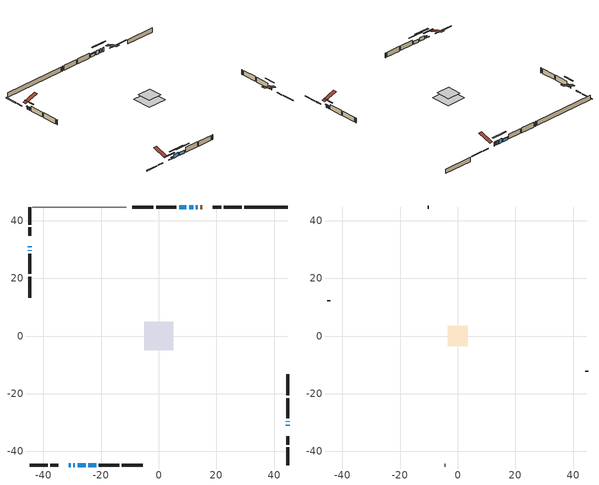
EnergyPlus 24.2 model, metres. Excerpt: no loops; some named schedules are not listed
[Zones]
conditioned space
 floor othersidecoefficients (Floor1 construction): -2.84,-2.84 -2.84,2.84 2.84,2.84 2.84,-2.84 z1.06
 floor adiabatic (AdiabaticFloorConstruction): -4.95,-4.95 -4.95,4.95 4.95,4.95 4.95,-4.95 z1.06
 floor foundation (Slab1 construction): -2.19,-2.19 -2.19,2.19 2.19,2.19 2.19,-2.19 z-1.07
 wall outside (RimJoist1 construction): 28.75,44.77 22.58,44.77 / -44.77,-44.77 -38.59,-44.77 / -44.77,44.77 -44.77,38.59 / 44.77,-44.77 44.77,-38.59 z1.06:1.36
 wall outside (RimJoist2 construction): 21.65,44.77 18.82,44.77 / -37.66,-44.77 -34.84,-44.77 / -44.77,37.66 -44.77,34.84 / 44.77,-37.66 44.77,-34.84 z1.06:1.36
 wall outside (AdiabaticWallConstruction 1): 15.15,44.77 14.41,44.77 z1.06:3.09
 wall outside (AdiabaticWallConstruction): -31.17,-44.77 -30.58,-44.77 z1.06:1.29; -29.66,-44.77 -29.12,-44.77 z1.06:1.88; -44.77,31.17 -44.77,30.76 / 44.77,-31.17 44.77,-30.76 / 9.59,44.77 7.05,44.77 z1.06:2.41; 13.48,44.77 12.92,44.77 / 11.99,44.77 10.52,44.77 z1.06:3.07; -28.19,-44.77 -25.4,-44.77 z1.06:2.81; -44.77,29.83 -44.77,29.55 / 44.77,-29.83 44.77,-29.55 z1.06:2.56; -24.47,-44.77 -21.72,-44.77 z1.06:2.46
 wall outside (Wall1 construction): 6.12,44.77 -0.95,44.77 / -20.79,-44.77 -13.73,-44.77 / -44.77,28.62 -44.77,21.56 / 44.77,-28.62 44.77,-21.56 z1.06:3.5
 wall outside (Wall2 construction): -1.88,44.77 -9.17,44.77 / -12.8,-44.77 -5.5,-44.77 / -44.77,20.63 -44.77,13.33 / 44.77,-20.63 44.77,-13.33 z1.06:3.5
 wall foundation (FoundationWall1 construction): 44.77,44.77 29.68,44.77 z-1.07:1.06
 wall adiabatic (Wall4 construction): -11.29,44.77 -43.84,44.77 z1.06:3.5
 window (WindowConstruction 10): -31.17,-44.77 -30.58,-44.77 z1.06:1.29
 window (WindowConstruction 7): -29.65,-44.77 -29.12,-44.77 z1.06:1.87
 window (WindowConstruction 8): -44.77,31.17 -44.77,30.76 z1.06:2.41
 window (WindowConstruction 9): 44.77,-31.17 44.77,-30.76 z1.06:2.41
 window (WindowConstruction): 13.48,44.77 12.92,44.77 z1.06:3.07
 window (WindowConstruction 1): 11.99,44.77 10.52,44.77 z1.06:3.07
 window (WindowConstruction 2): -28.19,-44.77 -25.4,-44.77 z1.06:2.81
 window (WindowConstruction 3): -44.77,29.83 -44.77,29.55 z1.06:2.56
 window (WindowConstruction 4): 44.77,-29.83 44.77,-29.55 z1.06:2.56
 window (WindowConstruction 5): 9.59,44.77 7.05,44.77 z1.06:2.41
 window (WindowConstruction 6): -24.47,-44.77 -21.72,-44.77 z1.06:2.46
 door (Door): 15.15,44.77 14.41,44.77 z1.06:3.09
 ceiling adiabatic (AdiabaticFloorConstruction): 4.95,-4.95 4.95,4.95 -4.95,4.95 -4.95,-4.95 z1.06
attic - vented
 floor to conditioned space (Floor2 construction Reversed): -3.52,-3.52 -3.52,3.52 3.52,3.52 3.52,-3.52 z3.5
 wall outside (Wall3 construction): -10.1,44.77 -10.37,44.77 / -4.57,-44.77 -4.31,-44.77 / -44.77,12.4 -44.77,12.14 / 44.77,-12.4 44.77,-12.14 z1.06:3.5
 roof outside (Roof1 construction): 16.08,44.77,3.5 16.08,37.9,5.79 17.89,37.9,5.79 17.89,44.77,3.5; -32.1,-44.77,3.5 -32.1,-37.9,5.79 -33.91,-37.9,5.79 -33.91,-44.77,3.5; -44.77,32.1,3.5 -37.9,32.1,5.79 -37.9,33.91,5.79 -44.77,33.91,3.5; 44.77,-32.1,3.5 37.9,-32.1,5.79 37.9,-33.91,5.79 44.77,-33.91,3.5
shading: -27.97,-44.77 -33.78,-44.77 -33.78,-45.18 -27.97,-45.18 z3.9; -28.92,-44.77 -29.85,-44.77 -29.85,-45.18 -28.92,-45.18 z2.07; -44.77,30.56 -44.77,31.37 -45.18,31.37 -45.18,30.56 z2.61; 44.77,-30.56 44.77,-31.37 45.18,-31.37 45.18,-30.56 z2.61; 10.31,44.77 16.09,44.77 16.09,45.18 10.31,45.18 z5.67; 7.91,44.77 14.6,44.77 14.6,45.18 7.91,45.18 z5.67; -22.79,-44.77 -30.8,-44.77 -30.8,-45.18 -22.79,-45.18 z5.42; -44.77,26.94 -44.77,32.44 -45.18,32.44 -45.18,26.94 z5.17; 44.77,-26.94 44.77,-32.44 45.18,-32.44 45.18,-26.94 z5.17; 6.85,44.77 9.79,44.77 9.79,45.18 6.85,45.18 z2.61; -19.11,-44.77 -27.08,-44.77 -27.08,-45.18 -19.11,-45.18 z5.07
[Building]
Building 1: Terrain=Suburbs
[Site:Location]
Toronto City Centre_ON: Latitude {deg}=43.63; Longitude {deg}=-79.39; Time Zone {hr}=-5; Elevation {m}=77; Keep Site Location Information=Yes
[Site:GroundTemperature:Shallow]
5.01852, 3.26908, 3.12898, 3.95918, 7.29196, 10.6092, 13.4851, 15.3069, 15.4617, 13.9799, 11.1774, 7.9619
[Site:WaterMainsTemperature]
Calculation Method=Schedule; Temperature Schedule=mains temperature schedule
[Material] Roughness=Rough; Thermal Absorptance=0.9
Name | Thickness {m} | Conductivity {W/m-K} | Density {kg/m3} | Specific Heat {J/kg-K} | Solar Absorptance | Visible Absorptance
asphalt or fiberglass shingles | 0.00635 | 0.162714 | 1121.4 | 1465.45 | 0.4 | 0.4
ceiling loosefill ins | 0.169333 | 0.0480833 | 16.02 | 1046.75 | 0.7 | 0.7
ceiling stud and cavity | 0.1397 | 0.155563 | 65.682 | 1177.47 | 0.7 | 0.7
concrete 4.0 in. | 0.1016 | 1.803125 | 2242.8 | 837.4 | 0.7 | 0.7
concrete 8.0 in. | 0.2032 | 1.803125 | 2242.8 | 837.4 | 0.7 | 0.7
door material | 0.04445 | 0.053851 | 512.64 | 1214.23 | 0.7 | 0.7
floor covering | 0.0127 | 0.0433444 | 54.468 | 1339.84 | 0.6 | 0.6
floor rigid ins | 0.103632 | 0.029427 | 32.04 | 1214.23 | 0.7 | 0.7
floor rigid ins 1; wall rigid ins | 0.512978 | 0.029427 | 32.04 | 1214.23 | 0.7 | 0.7
floor stud and cavity | 0.1397 | 0.232051 | 92.3553 | 1139.71 | 0.7 | 0.7
floor stud and cavity 1 | 0.1397 | 1.75129 | 37.0049 | 1207.88 | 0.7 | 0.7
furniture material conditioned space 1 | 0.1524 | 0.115458 | 640.8 | 1214.23 | 0.6 | 0.6
gypsum board | 0.0127 | 0.160291 | 801 | 837.4 | 0.6 | 0.6
osb sheathing 0.5 in. | 0.0127 | 0.115458 | 512.64 | 1214.23 | 0.7 | 0.7
osb sheathing 0.5 in. 1 | 0.0127 | 0.115458 | 512.64 | 1214.23 | 0.4 | 0.4
osb sheathing 0.75 in. | 0.01905 | 0.115458 | 512.64 | 1214.23 | 0.7 | 0.7
osb sheathing 2.0 in. | 0.0508 | 0.115458 | 512.64 | 1214.23 | 0.7 | 0.7
rim joist rigid ins | 0.051816 | 0.029427 | 32.04 | 1214.23 | 0.7 | 0.7
rim joist stud and cavity | 0.0508 | 0.0451784 | 125.044 | 1163.47 | 0.6 | 0.6
rim joist stud and cavity 1 | 0.0508 | 0.284013 | 125.044 | 1163.47 | 0.6 | 0.6
wall stud and cavity | 0.1397 | 0.0823012 | 139.0536 | 1170.24 | 0.7 | 0.7
wall stud and cavity 1 | 0.0889 | 6.1454 | 50.32683 | 1063.81 | 0.6 | 0.6
wall stud and cavity 2 | 0.1397 | 0.0750922 | 139.0536 | 1170.24 | 0.7 | 0.7
wall stud and cavity 3 | 0.0889 | 0.380278 | 52.3479 | 1209.89 | 0.7 | 0.7
wall stud and cavity 4 | 0.0889 | 0.391764 | 83.0341 | 1211.67 | 0.7 | 0.7
wood siding | 0.0254 | 0.102417 | 544.68 | 1172.36 | 0.4 | 0.4
wood siding 1 | 0.00254 | 0.102417 | 544.68 | 1172.36 | 0.4 | 0.4
wood siding 2; wood siding 3; wood siding 4 | 0.0254 | 0.102417 | 544.68 | 1172.36 | 0.7 | 0.7
[WindowMaterial:SimpleGlazingSystem]
Name | U-Factor {W/m2-K} | Solar Heat Gain Coefficient
WindowMaterial | 4.93816 | 0.6
WindowMaterial 1 | 4.36241 | 0.67
WindowMaterial 2 | 1.8357 | 0.66
WindowMaterial 3 | 4.999479 | 0.6
WindowMaterial 4 | 3.41418 | 0.72
WindowMaterial 5 | 1.848189 | 0.65
WindowMaterial 6 | 5.25215 | 0.66
WindowMaterial 7 | 4.46234 | 0.64
WindowMaterial 8 | 2.22521 | 0.41
[Construction]
AdiabaticFloorConstruction: floor stud and cavity 1, floor rigid ins 1, osb sheathing 0.75 in., floor covering
AdiabaticWallConstruction: wood siding 3, wall rigid ins, wall stud and cavity 3, gypsum board
AdiabaticWallConstruction 1: wood siding 4, wall rigid ins, wall stud and cavity 3, gypsum board
Door: door material
Floor1 construction: floor stud and cavity, floor rigid ins, osb sheathing 0.75 in., floor covering
Floor2 construction Reversed: gypsum board, ceiling stud and cavity, ceiling loosefill ins
FoundationWall1 construction: concrete 8.0 in.
furniture construction conditioned space 1: furniture material conditioned space 1
PartitionWallConstruction: gypsum board, wall stud and cavity 4, gypsum board
RimJoist1 construction: wood siding 2, osb sheathing 2.0 in., rim joist stud and cavity
RimJoist2 construction: wood siding 2, rim joist rigid ins, osb sheathing 2.0 in., rim joist stud and cavity 1
Roof1 construction: asphalt or fiberglass shingles
Slab1 construction: concrete 4.0 in.
Wall1 construction; Wall2 construction: wood siding, osb sheathing 0.5 in., wall stud and cavity, gypsum board
Wall3 construction: wood siding 1, wall stud and cavity 1
Wall4 construction: osb sheathing 0.5 in. 1, wall stud and cavity 2, gypsum board
WindowConstruction: WindowMaterial
WindowConstruction 1: WindowMaterial 1
WindowConstruction 10: WindowMaterial 8
WindowConstruction 2: WindowMaterial 2
WindowConstruction 3; WindowConstruction 4: WindowMaterial 3
WindowConstruction 5: WindowMaterial 4
WindowConstruction 6: WindowMaterial 5
WindowConstruction 7: WindowMaterial 6
WindowConstruction 8; WindowConstruction 9: WindowMaterial 7
[Zone] Multiplier=1; Part of Total Floor Area=Yes
Name | Volume {m3}
attic - vented | 18.4664
conditioned space | 307.8
[Space]
Name | Zone | Volume {m3}
attic - vented 1 | attic - vented | 18.4664
conditioned space 1 | conditioned space | 307.8
[ZoneInfiltration:EffectiveLeakageArea]
infil attic - vented 1: Zone or Space=attic - vented 1; Schedule=Always On Discrete; Effective Air Leakage Area {cm2}=2092.63; Stack Coefficient=0.000328725; Wind Coefficient=1.225e-05
[ZoneMixing]
whole house fan mix: Zone or Space=attic - vented; Schedule=Always On Continuous; Design Flow Rate Calculation Method=Flow/Zone; Design Flow Rate {m3/s}=0; Source Zone or Space=conditioned space
[SurfaceProperty:OtherSideCoefficients]
other non-freezing space: Combined Convective/Radiative Film Coefficient {W/m2-K}=8.35; Constant Temperature Coefficient=1; External Dry-Bulb Temperature Coefficient=0; Ground Temperature Coefficient=0; Wind Speed Coefficient=0; Zone Air Temperature Coefficient=0; Constant Temperature Schedule=other non-freezing space; Previous Other Side Temperature Coefficient=0
[SurfaceProperty:ExposedFoundationPerimeter]
Slab1: Exposed Perimeter Calculation Method=TotalExposedPerimeter; Total Exposed Perimeter {m}=15.088
[InternalMass] Zone or ZoneList=conditioned space; Space or SpaceList=conditioned space 1
Name | Construction | Surface Area {m2}
furniture mass conditioned space 1 | furniture construction conditioned space 1 | 59.7402
partition wall mass | PartitionWallConstruction | 149.351
[Lights]
interior lighting: Zone or ZoneList or Space or SpaceList=conditioned space 1; Schedule=interior lighting schedule; Design Level Calculation Method=LightingLevel; Lighting Level {W}=343.2; Return Air Fraction=0; Fraction Radiant=0.6; Fraction Visible=0.2; Fraction Replaceable=1
[People]
occupants: Zone or ZoneList or Space or SpaceList=conditioned space 1; Number of People Schedule=occupants schedule; Number of People Calculation Method=People; Number of People=3; Fraction Radiant=0.314171; Sensible Heat Fraction=0.56303; Activity Level Schedule=occupants activity schedule; Carbon Dioxide Generation Rate {m3/s-W}=0; Enable ASHRAE 55 Comfort Warnings=No; Mean Radiant Temperature Calculation Type=EnclosureAveraged
[ElectricEquipment] Zone or ZoneList or Space or SpaceList=conditioned space 1; Design Level Calculation Method=EquipmentLevel
Name | Schedule | Design Level {W} | Fraction Latent | Fraction Radiant | Fraction Lost
clothes dryer | clothes dryer schedule | 140.772 | 0.015 | 0.081 | 0.85
clothes washer | clothes washer schedule | 32.1985 | 0.03 | 0.162 | 0.7
cooking range | cooking range schedule | 208.969 | 0.08 | 0.432 | 0.2
dishwasher | dishwasher schedule | 66.8632 | 0.3 | 0.18 | 0.4
fridge | fridge schedule | 72.9452 | 0 | 0.6 | 0
mech vent house fan | mech vent house fan schedule | 0.95 | 0 | 0 | 1
mech vent house fan cfis | mech vent house fan cfis schedule | 0 | 0 | 0 | 0
misc plug loads | misc plug loads schedule | 494.7 | 0.045 | 0.513 | 0.1
whole house fan | Always On Discrete | 0 | 0 | 0 | 1
[OtherEquipment] Zone or ZoneList or Space or SpaceList=conditioned space 1; Design Level Calculation Method=EquipmentLevel
Name | Fuel Type | Schedule | Design Level {W} | Fraction Latent | Fraction Radiant | Fraction Lost
clothes dryer 1 | Electricity | clothes dryer schedule | 0 | 0.015 | 0.081 | 0.85
cooking range 1 | Electricity | cooking range schedule | 0 | 0.08 | 0.432 | 0.2
general water use latent | None | general water use schedule | 59.3978 | 1 | 0 | 0
general water use sensible | None | general water use schedule | -58.539 | 0 | 0.6 | 0
mech vent house fan latent load | None | Always On Discrete | 0 | 1 | 0 | 0
mech vent house fan sensible load | None | Always On Discrete | 0 | 0 | 0 | 0
water heater energy adjustment1 | NaturalGas | Always On Discrete | 0.01 | 0 | 0 | 1
[ZoneInfiltration:DesignFlowRate] Zone or ZoneList or Space or SpaceList=conditioned space 1; Schedule=Always On Discrete; Design Flow Rate Calculation Method=Flow/Zone; Design Flow Rate {m3/s}=0
infil flow; natural vent flow; whole house fan flow
[AvailabilityManager:Scheduled]
central ac and furnace airloop Availability Manager: Schedule=Always On Discrete
[Foundation:Kiva]
Foundation Kiva 1: Initial Indoor Air Temperature {C}=18; Wall Height Above Grade {m}=1.06; Wall Depth Below Slab {m}=0.2032
[Foundation:Kiva:Settings]
Soil Conductivity {W/m-K}=0.849921; Soil Density {kg/m3}=1842.3; Soil Specific Heat {J/kg-K}=418.7; Ground Solar Absorptivity=0.9; Ground Thermal Absorptivity=0.9; Ground Surface Roughness {m}=0.03; Far-Field Width {m}=40; Deep-Ground Boundary Condition=ZeroFlux; Deep-Ground Depth {m}=40; Minimum Cell Dimension {m}=0.2; Maximum Cell Growth Coefficient=3; Simulation Timestep=Timestep
[Exterior:Lights]
exterior lighting: Schedule=exterior lighting schedule; Design Level {W}=75.6
[EnergyManagementSystem:GlobalVariable]
central_ac_and_furnace_airloop_Fan_RTF
infil_program_Qfan
infil_program_Qinf
natural_vent_program_Qnv
natural_vent_program_Qwhf
[EnergyManagementSystem:Sensor]
Name | Output:Variable or Output:Meter Index Key | Output:Variable or Output:Meter
airflow_gain | infil flow | Infiltration Sensible Heat Gain Energy
airflow_gain_1 | natural vent flow | Infiltration Sensible Heat Gain Energy
airflow_gain_2 | whole house fan flow | Infiltration Sensible Heat Gain Energy
airflow_loss | infil flow | Infiltration Sensible Heat Loss Energy
airflow_loss_1 | natural vent flow | Infiltration Sensible Heat Loss Energy
airflow_loss_2 | whole house fan flow | Infiltration Sensible Heat Loss Energy
clg_load_cond |  | Cooling:EnergyTransfer:Zone:CONDITIONED SPACE
clg_sp_s; clg_sp_s_1 | cooling setpoint | Schedule Value
clothes_dryer_exhaust_0_sch_s | clothes dryer exhaust 0 schedule | Schedule Value
cool_season | cooling season schedule | Schedule Value
htg_load_cond |  | Heating:EnergyTransfer:Zone:CONDITIONED SPACE
htg_sp_s; htg_sp_s_1 | heating setpoint | Schedule Value
ig_ee_conv | clothes dryer | Electric Equipment Convective Heating Energy
ig_ee_conv_2 | cooking range | Electric Equipment Convective Heating Energy
ig_ee_conv_4 | fridge | Electric Equipment Convective Heating Energy
ig_ee_conv_5 | misc plug loads | Electric Equipment Convective Heating Energy
ig_ee_conv_6 | whole house fan | Electric Equipment Convective Heating Energy
ig_ee_rad | clothes dryer | Electric Equipment Radiant Heating Energy
ig_ee_rad_2 | cooking range | Electric Equipment Radiant Heating Energy
ig_ee_rad_4 | fridge | Electric Equipment Radiant Heating Energy
ig_ee_rad_5 | misc plug loads | Electric Equipment Radiant Heating Energy
ig_ee_rad_6 | whole house fan | Electric Equipment Radiant Heating Energy
ig_lgt_conv | interior lighting | Lights Convective Heating Energy
ig_lgt_rad | interior lighting | Lights Radiant Heating Energy
ig_lgt_vis | interior lighting | Lights Visible Radiation Heating Energy
ig_oe_conv | clothes dryer 1 | Other Equipment Convective Heating Energy
ig_oe_conv_1 | cooking range 1 | Other Equipment Convective Heating Energy
ig_oe_conv_2 | general water use latent | Other Equipment Convective Heating Energy
ig_oe_conv_3 | general water use sensible | Other Equipment Convective Heating Energy
ig_oe_conv_4 | water heater energy adjustment1 | Other Equipment Convective Heating Energy
ig_oe_rad | clothes dryer 1 | Other Equipment Radiant Heating Energy
ig_oe_rad_1 | cooking range 1 | Other Equipment Radiant Heating Energy
ig_oe_rad_2 | general water use latent | Other Equipment Radiant Heating Energy
ig_oe_rad_3 | general water use sensible | Other Equipment Radiant Heating Energy
ig_oe_rad_4 | water heater energy adjustment1 | Other Equipment Radiant Heating Energy
ig_ppl_conv | occupants | People Convective Heating Energy
ig_ppl_rad | occupants | People Radiant Heating Energy
im_conv | furniture mass conditioned space 1 | Surface Inside Face Convection Heat Gain Energy
im_conv_1 | partition wall mass | Surface Inside Face Convection Heat Gain Energy
im_ig | furniture mass conditioned space 1 | Surface Inside Face Internal Gains Radiation Heat Gain Energy
im_ig_1 | partition wall mass | Surface Inside Face Internal Gains Radiation Heat Gain Energy
im_lgt | furniture mass conditioned space 1 | Surface Inside Face Lights Radiation Heat Gain Energy
im_lgt_1 | partition wall mass | Surface Inside Face Lights Radiation Heat Gain Energy
im_sol | furniture mass conditioned space 1 | Surface Inside Face Solar Radiation Heat Gain Energy
im_sol_1 | partition wall mass | Surface Inside Face Solar Radiation Heat Gain Energy
im_surf | furniture mass conditioned space 1 | Surface Inside Face Net Surface Thermal Radiation Heat Gain Energy
im_surf_1 | partition wall mass | Surface Inside Face Net Surface Thermal Radiation Heat Gain Energy
mv_conv | mech vent house fan | Electric Equipment Convective Heating Energy
mv_conv_1 | mech vent house fan cfis | Electric Equipment Convective Heating Energy
mv_conv_2 | mech vent house fan latent load | Other Equipment Convective Heating Energy
mv_conv_3 | mech vent house fan sensible load | Other Equipment Convective Heating Energy
mv_rad | mech vent house fan | Electric Equipment Radiant Heating Energy
mv_rad_1 | mech vent house fan cfis | Electric Equipment Radiant Heating Energy
mv_rad_2 | mech vent house fan latent load | Other Equipment Radiant Heating Energy
mv_rad_3 | mech vent house fan sensible load | Other Equipment Radiant Heating Energy
natural_vent_s | natural vent schedule | Schedule Value
oa_temp |  | Site Outdoor Air Drybulb Temperature
out_pb_s |  | Site Outdoor Air Barometric Pressure
out_wt_s |  | Site Outdoor Air Humidity Ratio
site_vw_s |  | Site Wind Speed
ss_back_out | Window1 | Surface Window Shortwave from Zone Back Out Window Heat Transfer Rate
ss_back_out_1 | Window10 | Surface Window Shortwave from Zone Back Out Window Heat Transfer Rate
ss_back_out_10 | Window9 | Surface Window Shortwave from Zone Back Out Window Heat Transfer Rate
ss_back_out_2 | Window11 | Surface Window Shortwave from Zone Back Out Window Heat Transfer Rate
ss_back_out_3 | Window12 | Surface Window Shortwave from Zone Back Out Window Heat Transfer Rate
ss_back_out_4 | Window2 | Surface Window Shortwave from Zone Back Out Window Heat Transfer Rate
ss_back_out_5 | Window4 | Surface Window Shortwave from Zone Back Out Window Heat Transfer Rate
ss_back_out_6 | Window5 | Surface Window Shortwave from Zone Back Out Window Heat Transfer Rate
ss_back_out_7 | Window6 | Surface Window Shortwave from Zone Back Out Window Heat Transfer Rate
ss_back_out_8 | Window7 | Surface Window Shortwave from Zone Back Out Window Heat Transfer Rate
ss_back_out_9 | Window8 | Surface Window Shortwave from Zone Back Out Window Heat Transfer Rate
ss_conv | Door1 | Surface Inside Face Convection Heat Gain Energy
ss_conv_1 | Window1 | Surface Inside Face Convection Heat Gain Energy
ss_conv_10 | Window8 | Surface Inside Face Convection Heat Gain Energy
ss_conv_11 | Window9 | Surface Inside Face Convection Heat Gain Energy
ss_conv_2 | Window10 | Surface Inside Face Convection Heat Gain Energy
ss_conv_3 | Window11 | Surface Inside Face Convection Heat Gain Energy
ss_conv_4 | Window12 | Surface Inside Face Convection Heat Gain Energy
ss_conv_5 | Window2 | Surface Inside Face Convection Heat Gain Energy
ss_conv_6 | Window4 | Surface Inside Face Convection Heat Gain Energy
ss_conv_7 | Window5 | Surface Inside Face Convection Heat Gain Energy
ss_conv_8 | Window6 | Surface Inside Face Convection Heat Gain Energy
ss_conv_9 | Window7 | Surface Inside Face Convection Heat Gain Energy
ss_ig | Door1 | Surface Inside Face Internal Gains Radiation Heat Gain Energy
ss_ig_1 | Window1 | Surface Inside Face Internal Gains Radiation Heat Gain Energy
ss_ig_10 | Window8 | Surface Inside Face Internal Gains Radiation Heat Gain Energy
ss_ig_11 | Window9 | Surface Inside Face Internal Gains Radiation Heat Gain Energy
ss_ig_2 | Window10 | Surface Inside Face Internal Gains Radiation Heat Gain Energy
ss_ig_3 | Window11 | Surface Inside Face Internal Gains Radiation Heat Gain Energy
ss_ig_4 | Window12 | Surface Inside Face Internal Gains Radiation Heat Gain Energy
ss_ig_5 | Window2 | Surface Inside Face Internal Gains Radiation Heat Gain Energy
ss_ig_6 | Window4 | Surface Inside Face Internal Gains Radiation Heat Gain Energy
ss_ig_7 | Window5 | Surface Inside Face Internal Gains Radiation Heat Gain Energy
ss_ig_8 | Window6 | Surface Inside Face Internal Gains Radiation Heat Gain Energy
ss_ig_9 | Window7 | Surface Inside Face Internal Gains Radiation Heat Gain Energy
ss_lgt | Door1 | Surface Inside Face Lights Radiation Heat Gain Energy
ss_sol | Door1 | Surface Inside Face Solar Radiation Heat Gain Energy
ss_surf | Door1 | Surface Inside Face Net Surface Thermal Radiation Heat Gain Energy
ss_surf_1 | Window1 | Surface Inside Face Net Surface Thermal Radiation Heat Gain Energy
ss_surf_10 | Window8 | Surface Inside Face Net Surface Thermal Radiation Heat Gain Energy
ss_surf_11 | Window9 | Surface Inside Face Net Surface Thermal Radiation Heat Gain Energy
ss_surf_2 | Window10 | Surface Inside Face Net Surface Thermal Radiation Heat Gain Energy
ss_surf_3 | Window11 | Surface Inside Face Net Surface Thermal Radiation Heat Gain Energy
ss_surf_4 | Window12 | Surface Inside Face Net Surface Thermal Radiation Heat Gain Energy
ss_surf_5 | Window2 | Surface Inside Face Net Surface Thermal Radiation Heat Gain Energy
ss_surf_6 | Window4 | Surface Inside Face Net Surface Thermal Radiation Heat Gain Energy
ss_surf_7 | Window5 | Surface Inside Face Net Surface Thermal Radiation Heat Gain Energy
ss_surf_8 | Window6 | Surface Inside Face Net Surface Thermal Radiation Heat Gain Energy
ss_surf_9 | Window7 | Surface Inside Face Net Surface Thermal Radiation Heat Gain Energy
ss_trans_in | Window1 | Surface Window Transmitted Solar Radiation Rate
ss_trans_in_1 | Window10 | Surface Window Transmitted Solar Radiation Rate
ss_trans_in_10 | Window9 | Surface Window Transmitted Solar Radiation Rate
ss_trans_in_2 | Window11 | Surface Window Transmitted Solar Radiation Rate
ss_trans_in_3 | Window12 | Surface Window Transmitted Solar Radiation Rate
ss_trans_in_4 | Window2 | Surface Window Transmitted Solar Radiation Rate
ss_trans_in_5 | Window4 | Surface Window Transmitted Solar Radiation Rate
ss_trans_in_6 | Window5 | Surface Window Transmitted Solar Radiation Rate
ss_trans_in_7 | Window6 | Surface Window Transmitted Solar Radiation Rate
ss_trans_in_8 | Window7 | Surface Window Transmitted Solar Radiation Rate
ss_trans_in_9 | Window8 | Surface Window Transmitted Solar Radiation Rate
ss_trans_out | Window1 | Surface Inside Face Initial Transmitted Diffuse Transmitted Out Window Solar Radiation Rate
ss_trans_out_1 | Window10 | Surface Inside Face Initial Transmitted Diffuse Transmitted Out Window Solar Radiation Rate
ss_trans_out_10 | Window9 | Surface Inside Face Initial Transmitted Diffuse Transmitted Out Window Solar Radiation Rate
ss_trans_out_2 | Window11 | Surface Inside Face Initial Transmitted Diffuse Transmitted Out Window Solar Radiation Rate
ss_trans_out_3 | Window12 | Surface Inside Face Initial Transmitted Diffuse Transmitted Out Window Solar Radiation Rate
ss_trans_out_4 | Window2 | Surface Inside Face Initial Transmitted Diffuse Transmitted Out Window Solar Radiation Rate
ss_trans_out_5 | Window4 | Surface Inside Face Initial Transmitted Diffuse Transmitted Out Window Solar Radiation Rate
ss_trans_out_6 | Window5 | Surface Inside Face Initial Transmitted Diffuse Transmitted Out Window Solar Radiation Rate
ss_trans_out_7 | Window6 | Surface Inside Face Initial Transmitted Diffuse Transmitted Out Window Solar Radiation Rate
ss_trans_out_8 | Window7 | Surface Inside Face Initial Transmitted Diffuse Transmitted Out Window Solar Radiation Rate
ss_trans_out_9 | Window8 | Surface Inside Face Initial Transmitted Diffuse Transmitted Out Window Solar Radiation Rate
s_conv | Floor1 | Surface Inside Face Convection Heat Gain Energy
s_conv_1 | Floor2 | Surface Inside Face Convection Heat Gain Energy
s_conv_10 | RimJoist2:180 | Surface Inside Face Convection Heat Gain Energy
s_conv_11 | RimJoist2:270 | Surface Inside Face Convection Heat Gain Energy
s_conv_12 | RimJoist2:90 | Surface Inside Face Convection Heat Gain Energy
s_conv_13 | Slab1 | Surface Inside Face Convection Heat Gain Energy
s_conv_14 | Wall1:0 | Surface Inside Face Convection Heat Gain Energy
s_conv_15 | Wall1:180 | Surface Inside Face Convection Heat Gain Energy
s_conv_16 | Wall1:270 | Surface Inside Face Convection Heat Gain Energy
s_conv_17 | Wall1:90 | Surface Inside Face Convection Heat Gain Energy
s_conv_18 | Wall2:0 | Surface Inside Face Convection Heat Gain Energy
s_conv_19 | Wall2:180 | Surface Inside Face Convection Heat Gain Energy
s_conv_2 | FoundationWall1 | Surface Inside Face Convection Heat Gain Energy
s_conv_20 | Wall2:270 | Surface Inside Face Convection Heat Gain Energy
s_conv_21 | Wall2:90 | Surface Inside Face Convection Heat Gain Energy
s_conv_22 | Wall4 | Surface Inside Face Convection Heat Gain Energy
s_conv_3 | inferred conditioned ceiling | Surface Inside Face Convection Heat Gain Energy
s_conv_4 | inferred conditioned floor | Surface Inside Face Convection Heat Gain Energy
s_conv_5 | RimJoist1:0 | Surface Inside Face Convection Heat Gain Energy
